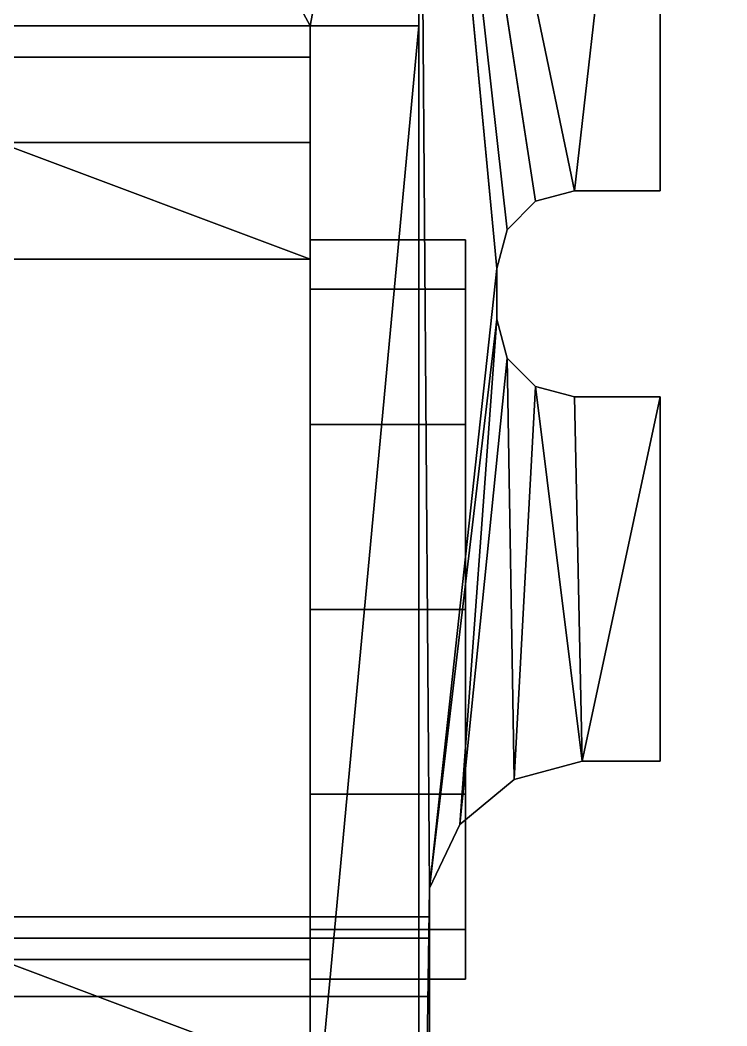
# Model space of a CAD drawing. Extents: x -1998 to 40, y -600 to 0.
# Drawn here: x -1958.23 to -1949.14, y -397.1 to -384.18 of the extents above; entities that cross this region are included whole.
import ezdxf

# ---------------------------------------------------------------- set-up
doc = ezdxf.new("R2010")
doc.units = 0

# ---------------------------------------------------------------- blocks, each defined once
blk = doc.blocks.new('rack tv terrero.bajo.Suelo1', base_point=(20, 20))
at = {"layer": 'e-cerezo locarno H1632', "color": 0}
for points in [[(20, 20), (20, 432), (1500, 432), (1500, 20)], [(20, 20, 18), (20, 432, 18), (1500, 432, 18), (1500, 20, 18)]]:
    blk.add_3dface(points, dxfattribs=at)
blk = doc.blocks.new('rack tv terrero.bajo.Suelo')
at = {"layer": 'e-cerezo locarno H1632'}
blk.add_blockref('rack tv terrero.bajo.Suelo1', (20, 20), dxfattribs=at)
blk = doc.blocks.new('rack tv terrero.bajo.Techo1', base_point=(1500, 0, 600))
at = {"layer": 'e-cerezo locarno H1632', "color": 0}
for points in [[(1500, 0, 600), (1500, 432, 600), (0, 432, 600), (0, 0, 600)], [(1500, 0, 582), (1500, 432, 582), (0, 432, 582), (0, 0, 582)]]:
    blk.add_3dface(points, dxfattribs=at)
blk = doc.blocks.new('rack tv terrero.bajo.Techo')
at = {"layer": 'e-cerezo locarno H1632'}
blk.add_blockref('rack tv terrero.bajo.Techo1', (1500, 0, 600), dxfattribs=at)
blk = doc.blocks.new('rack tv terrero.bajo.Latl Izq4', base_point=(39.5, 62.75, 327.5))
at = {"layer": 'ACCESSORY', "color": 0, "invisible_edges": 8}
for points in [[(39.5, 73.25, 310.5), (39.5, 65.75, 310.5), (43.5, 65.75, 310.5), (39.5, 73.25, 310.5)], [(44.9, 73.25, 310.5), (39.5, 73.25, 310.5), (43.5, 65.75, 310.5), (44.9, 73.25, 310.5)], [(44.9, 65.75, 310.5), (44.9, 73.25, 310.5), (43.5, 65.75, 310.5), (44.9, 65.75, 310.5)], [(44.9, 65.75, 293.5), (43.5, 65.75, 293.5), (44.9, 73.25, 293.5), (44.9, 65.75, 293.5)], [(44.9, 73.25, 310.5), (44.9, 65.75, 310.5), (44.9, 73.25, 307.5), (44.9, 73.25, 310.5)], [(44.9, 73.25, 307.5), (44.9, 65.75, 310.5), (44.9, 45.25, 307.5), (44.9, 73.25, 307.5)], [(45.034, 54.667, 307.5), (44.9, 73.25, 307.5), (44.9, 45.25, 307.5), (45.034, 54.667, 307.5)], [(45.034, 54.667, 307.5), (45.9, 62.63, 307.5), (44.9, 73.25, 307.5), (45.034, 54.667, 307.5)], [(45.9, 62.63, 307.5), (46.034, 63.13, 307.5), (44.9, 73.25, 307.5), (45.9, 62.63, 307.5)], [(46.034, 63.13, 307.5), (46.4, 63.496, 307.5), (44.9, 73.25, 307.5), (46.034, 63.13, 307.5)], [(46.9, 63.63, 307.5), (44.9, 73.25, 307.5), (46.4, 63.496, 307.5), (46.9, 63.63, 307.5)], [(48, 73.25, 307.5), (44.9, 73.25, 307.5), (46.9, 63.63, 307.5), (48, 73.25, 307.5)], [(44.9, 73.25, 296.5), (45.034, 54.667, 296.5), (44.9, 45.25, 296.5), (44.9, 73.25, 296.5)], [(44.9, 73.25, 296.5), (44.9, 45.25, 296.5), (44.9, 65.75, 293.5), (44.9, 73.25, 296.5)], [(44.9, 73.25, 296.5), (45.9, 62.63, 296.5), (45.034, 54.667, 296.5), (44.9, 73.25, 296.5)], [(46.034, 63.13, 296.5), (45.9, 62.63, 296.5), (44.9, 73.25, 296.5), (46.034, 63.13, 296.5)], [(46.4, 63.496, 296.5), (46.034, 63.13, 296.5), (44.9, 73.25, 296.5), (46.4, 63.496, 296.5)], [(46.9, 63.63, 296.5), (46.4, 63.496, 296.5), (44.9, 73.25, 296.5), (46.9, 63.63, 296.5)], [(48, 73.25, 296.5), (46.9, 63.63, 296.5), (44.9, 73.25, 296.5), (48, 73.25, 296.5)], [(44.9, 73.25, 293.5), (44.9, 73.25, 296.5), (44.9, 65.75, 293.5), (44.9, 73.25, 293.5)], [(48, 63.63, 307.5), (48, 73.25, 307.5), (46.9, 63.63, 307.5), (48, 63.63, 307.5)], [(48, 73.25, 296.5), (48, 63.63, 296.5), (46.9, 63.63, 296.5), (48, 73.25, 296.5)], [(48, 73.25, 307.5), (48, 63.63, 307.5), (48, 73.25, 307.25), (48, 73.25, 307.5)], [(48, 73.25, 307.25), (48, 63.63, 307.5), (48, 73.25, 296.75), (48, 73.25, 307.25)], [(48, 63.63, 296.5), (48, 73.25, 296.75), (48, 63.63, 307.5), (48, 63.63, 296.5)], [(48, 73.25, 296.5), (48, 73.25, 296.75), (48, 63.63, 296.5), (48, 73.25, 296.5)], [(43.5, 65.75, 324.5), (43.5, 65.348, 326), (43.5, 58.25, 322.75), (43.5, 65.75, 324.5)], [(43.5, 65.75, 310.5), (43.5, 65.75, 324.5), (43.5, 58.25, 322.75), (43.5, 65.75, 310.5)], [(43.5, 65.75, 310.5), (43.5, 62.364, 320.375), (43.5, 63, 318), (43.5, 65.75, 310.5)], [(43.5, 65.75, 310.5), (43.5, 63, 318), (43.5, 62.364, 315.625), (43.5, 65.75, 310.5)], [(43.5, 65.75, 310.5), (43.5, 62.364, 315.625), (43.5, 60.625, 313.886), (43.5, 65.75, 310.5)], [(43.5, 65.75, 310.5), (43.5, 60.625, 313.886), (43.5, 58.25, 313.25), (43.5, 65.75, 310.5)], [(43.5, 65.75, 310.5), (43.5, 58.25, 313.25), (43.5, 50.75, 310.5), (43.5, 65.75, 310.5)], [(43.5, 50.75, 310.5), (44.9, 45.25, 310.5), (44.9, 65.75, 310.5), (43.5, 50.75, 310.5)], [(43.5, 65.75, 310.5), (43.5, 50.75, 310.5), (44.9, 65.75, 310.5), (43.5, 65.75, 310.5)], [(43.5, 65.75, 293.5), (44.9, 65.75, 293.5), (43.5, 50.75, 293.5), (43.5, 65.75, 293.5)], [(43.5, 50.75, 293.5), (43.5, 58.25, 290.75), (43.5, 65.75, 293.5), (43.5, 50.75, 293.5)], [(43.5, 58.25, 290.75), (43.5, 60.625, 290.114), (43.5, 65.75, 293.5), (43.5, 58.25, 290.75)], [(43.5, 60.625, 290.114), (43.5, 62.364, 288.375), (43.5, 65.75, 293.5), (43.5, 60.625, 290.114)], [(43.5, 62.364, 288.375), (43.5, 63, 286), (43.5, 65.75, 293.5), (43.5, 62.364, 288.375)], [(43.5, 65.75, 293.5), (43.5, 63, 286), (43.5, 65.75, 279.5), (43.5, 65.75, 293.5)], [(44.9, 65.75, 293.5), (44.9, 45.25, 293.5), (43.5, 50.75, 293.5), (44.9, 65.75, 293.5)], [(43.5, 63, 286), (43.5, 62.364, 283.625), (43.5, 65.75, 279.5), (43.5, 63, 286)], [(43.5, 62.364, 283.625), (43.5, 60.625, 281.886), (43.5, 65.75, 279.5), (43.5, 62.364, 283.625)], [(43.5, 60.625, 281.886), (43.5, 65.348, 278), (43.5, 65.75, 279.5), (43.5, 60.625, 281.886)], [(44.9, 45.25, 310.5), (44.9, 45.25, 307.5), (44.9, 65.75, 310.5), (44.9, 45.25, 310.5)], [(44.9, 45.25, 296.5), (44.9, 45.25, 293.5), (44.9, 65.75, 293.5), (44.9, 45.25, 296.5)], [(43.5, 65.348, 326), (43.5, 64.25, 327.098), (43.5, 58.25, 322.75), (43.5, 65.348, 326)], [(43.5, 64.25, 276.902), (43.5, 65.348, 278), (43.5, 60.625, 281.886), (43.5, 64.25, 276.902)], [(39.5, 62.75, 327.5), (43.5, 62.75, 327.5), (39.5, 64.25, 327.098), (39.5, 62.75, 327.5)], [(43.5, 64.25, 327.098), (39.5, 64.25, 327.098), (43.5, 62.75, 327.5), (43.5, 64.25, 327.098)], [(43.5, 64.25, 327.098), (43.5, 62.75, 327.5), (43.5, 58.25, 322.75), (43.5, 64.25, 327.098)], [(43.5, 64.25, 276.902), (43.5, 60.625, 281.886), (43.5, 62.75, 276.5), (43.5, 64.25, 276.902)], [(45.5, 62.364, 320.375), (45.5, 54.136, 320.375), (45.5, 63, 318), (45.5, 62.364, 320.375)], [(45.5, 54.136, 320.375), (45.5, 53.5, 318), (45.5, 63, 318), (45.5, 54.136, 320.375)], [(45.5, 63, 318), (45.5, 53.5, 318), (45.5, 62.364, 315.625), (45.5, 63, 318)], [(45.5, 62.364, 288.375), (45.5, 54.136, 288.375), (45.5, 63, 286), (45.5, 62.364, 288.375)], [(45.5, 54.136, 288.375), (45.5, 53.5, 286), (45.5, 63, 286), (45.5, 54.136, 288.375)], [(45.5, 63, 286), (45.5, 53.5, 286), (45.5, 62.364, 283.625), (45.5, 63, 286)], [(43.5, 62.75, 327.5), (43.5, 53.75, 327.5), (43.5, 58.25, 322.75), (43.5, 62.75, 327.5)], [(43.5, 60.625, 281.886), (43.5, 58.25, 281.25), (43.5, 62.75, 276.5), (43.5, 60.625, 281.886)], [(43.5, 62.75, 276.5), (43.5, 58.25, 281.25), (43.5, 53.75, 276.5), (43.5, 62.75, 276.5)], [(45.9, 61.98, 307.5), (45.9, 62.63, 307.5), (45.034, 54.667, 307.5), (45.9, 61.98, 307.5)], [(45.9, 61.98, 296.5), (45.034, 54.667, 296.5), (45.9, 62.63, 296.5), (45.9, 61.98, 296.5)], [(45.5, 60.625, 322.114), (45.5, 55.875, 322.114), (45.5, 62.364, 320.375), (45.5, 60.625, 322.114)], [(45.5, 54.136, 320.375), (45.5, 62.364, 320.375), (45.5, 55.875, 322.114), (45.5, 54.136, 320.375)], [(45.5, 54.136, 315.625), (45.5, 62.364, 315.625), (45.5, 53.5, 318), (45.5, 54.136, 315.625)], [(45.5, 60.625, 313.886), (45.5, 62.364, 315.625), (45.5, 54.136, 315.625), (45.5, 60.625, 313.886)], [(45.5, 60.625, 290.114), (45.5, 55.875, 290.114), (45.5, 62.364, 288.375), (45.5, 60.625, 290.114)], [(45.5, 54.136, 288.375), (45.5, 62.364, 288.375), (45.5, 55.875, 290.114), (45.5, 54.136, 288.375)], [(45.5, 54.136, 283.625), (45.5, 62.364, 283.625), (45.5, 53.5, 286), (45.5, 54.136, 283.625)], [(45.5, 60.625, 281.886), (45.5, 62.364, 283.625), (45.5, 54.136, 283.625), (45.5, 60.625, 281.886)], [(45.427, 55.484, 307.5), (45.9, 61.98, 307.5), (45.034, 54.667, 307.5), (45.427, 55.484, 307.5)], [(45.427, 55.484, 296.5), (45.034, 54.667, 296.5), (45.9, 61.98, 296.5), (45.427, 55.484, 296.5)], [(45.9, 61.98, 307.5), (45.427, 55.484, 307.5), (46.034, 61.48, 307.5), (45.9, 61.98, 307.5)], [(46.034, 61.48, 296.5), (45.427, 55.484, 296.5), (45.9, 61.98, 296.5), (46.034, 61.48, 296.5)], [(46.125, 56.063, 307.5), (46.034, 61.48, 307.5), (45.427, 55.484, 307.5), (46.125, 56.063, 307.5)], [(45.427, 55.484, 296.5), (46.034, 61.48, 296.5), (46.125, 56.063, 296.5), (45.427, 55.484, 296.5)], [(46.4, 61.114, 307.5), (46.034, 61.48, 307.5), (46.125, 56.063, 307.5), (46.4, 61.114, 307.5)], [(46.4, 61.114, 296.5), (46.125, 56.063, 296.5), (46.034, 61.48, 296.5), (46.4, 61.114, 296.5)], [(47, 56.3, 307.5), (46.4, 61.114, 307.5), (46.125, 56.063, 307.5), (47, 56.3, 307.5)], [(47, 56.3, 296.5), (46.125, 56.063, 296.5), (46.4, 61.114, 296.5), (47, 56.3, 296.5)], [(46.9, 60.98, 307.5), (46.4, 61.114, 307.5), (47, 56.3, 307.5), (46.9, 60.98, 307.5)], [(46.9, 60.98, 296.5), (47, 56.3, 296.5), (46.4, 61.114, 296.5), (46.9, 60.98, 296.5)], [(48, 60.98, 307.5), (46.9, 60.98, 307.5), (47, 56.3, 307.5), (48, 60.98, 307.5)], [(46.9, 60.98, 296.5), (48, 60.98, 296.5), (47, 56.3, 296.5), (46.9, 60.98, 296.5)], [(48, 56.3, 307.5), (48, 60.98, 307.5), (47, 56.3, 307.5), (48, 56.3, 307.5)], [(48, 60.98, 296.5), (48, 56.3, 296.5), (47, 56.3, 296.5), (48, 60.98, 296.5)], [(48, 60.98, 307.5), (48, 56.3, 307.5), (48, 60.98, 296.5), (48, 60.98, 307.5)], [(48, 56.3, 307.5), (48, 56.3, 296.5), (48, 60.98, 296.5), (48, 56.3, 307.5)], [(45.5, 58.25, 322.75), (45.5, 55.875, 322.114), (45.5, 60.625, 322.114), (45.5, 58.25, 322.75)], [(45.5, 55.875, 313.886), (45.5, 60.625, 313.886), (45.5, 54.136, 315.625), (45.5, 55.875, 313.886)], [(45.5, 55.875, 313.886), (45.5, 58.25, 313.25), (45.5, 60.625, 313.886), (45.5, 55.875, 313.886)], [(45.5, 58.25, 290.75), (45.5, 55.875, 290.114), (45.5, 60.625, 290.114), (45.5, 58.25, 290.75)], [(45.5, 55.875, 281.886), (45.5, 60.625, 281.886), (45.5, 54.136, 283.625), (45.5, 55.875, 281.886)], [(45.5, 55.875, 281.886), (45.5, 58.25, 281.25), (45.5, 60.625, 281.886), (45.5, 55.875, 281.886)], [(43.5, 55.875, 322.114), (43.5, 58.25, 322.75), (43.5, 53.75, 327.5), (43.5, 55.875, 322.114)], [(43.5, 58.25, 313.25), (43.5, 55.875, 313.886), (43.5, 50.75, 310.5), (43.5, 58.25, 313.25)], [(43.5, 55.875, 290.114), (43.5, 58.25, 290.75), (43.5, 50.75, 293.5), (43.5, 55.875, 290.114)], [(43.5, 55.875, 281.886), (43.5, 53.75, 276.5), (43.5, 58.25, 281.25), (43.5, 55.875, 281.886)], [(43.5, 52.25, 327.098), (43.5, 55.875, 322.114), (43.5, 53.75, 327.5), (43.5, 52.25, 327.098)], [(43.5, 52.25, 327.098), (43.5, 51.152, 326), (43.5, 55.875, 322.114), (43.5, 52.25, 327.098)], [(43.5, 51.152, 326), (43.5, 50.75, 324.5), (43.5, 55.875, 322.114), (43.5, 51.152, 326)], [(43.5, 54.136, 320.375), (43.5, 55.875, 322.114), (43.5, 50.75, 324.5), (43.5, 54.136, 320.375)], [(43.5, 55.875, 313.886), (43.5, 54.136, 315.625), (43.5, 50.75, 310.5), (43.5, 55.875, 313.886)], [(43.5, 54.136, 288.375), (43.5, 55.875, 290.114), (43.5, 50.75, 293.5), (43.5, 54.136, 288.375)], [(43.5, 55.875, 281.886), (43.5, 54.136, 283.625), (43.5, 50.75, 279.5), (43.5, 55.875, 281.886)], [(43.5, 51.152, 278), (43.5, 55.875, 281.886), (43.5, 50.75, 279.5), (43.5, 51.152, 278)], [(43.5, 51.152, 278), (43.5, 52.25, 276.902), (43.5, 55.875, 281.886), (43.5, 51.152, 278)], [(43.5, 52.25, 276.902), (43.5, 53.75, 276.5), (43.5, 55.875, 281.886), (43.5, 52.25, 276.902)], [(45.034, 49.833, 307.5), (45.034, 54.667, 307.5), (44.9, 45.25, 307.5), (45.034, 49.833, 307.5)], [(45.034, 54.667, 296.5), (45.034, 49.833, 296.5), (44.9, 45.25, 296.5), (45.034, 54.667, 296.5)], [(45.034, 49.833, 307.5), (45.034, 52.25, 306.05), (45.034, 54.667, 307.5), (45.034, 49.833, 307.5)], [(45.034, 52.25, 306.05), (45.034, 53.275, 305.775), (45.034, 54.667, 307.5), (45.034, 52.25, 306.05)], [(45.034, 53.275, 305.775), (45.034, 54.025, 305.025), (45.034, 54.667, 307.5), (45.034, 53.275, 305.775)], [(45.034, 54.025, 305.025), (45.034, 54.3, 304), (45.034, 54.667, 307.5), (45.034, 54.025, 305.025)], [(45.034, 54.3, 300), (45.034, 54.025, 298.975), (45.034, 54.667, 296.5), (45.034, 54.3, 300)], [(45.034, 54.025, 298.975), (45.034, 53.275, 298.225), (45.034, 54.667, 296.5), (45.034, 54.025, 298.975)], [(45.034, 53.275, 298.225), (45.034, 52.25, 297.95), (45.034, 54.667, 296.5), (45.034, 53.275, 298.225)], [(45.034, 54.667, 296.5), (45.034, 52.25, 297.95), (45.034, 49.833, 296.5), (45.034, 54.667, 296.5)], [(43.5, 53.5, 318), (43.5, 54.136, 320.375), (43.5, 50.75, 324.5), (43.5, 53.5, 318)], [(43.5, 54.136, 315.625), (43.5, 53.5, 318), (43.5, 50.75, 310.5), (43.5, 54.136, 315.625)], [(43.5, 53.5, 286), (43.5, 54.136, 288.375), (43.5, 50.75, 293.5), (43.5, 53.5, 286)], [(43.5, 54.136, 283.625), (43.5, 53.5, 286), (43.5, 50.75, 279.5), (43.5, 54.136, 283.625)], [(43.5, 53.75, 327.5), (39.5, 53.75, 327.5), (43.5, 52.25, 327.098), (43.5, 53.75, 327.5)], [(39.5, 53.75, 327.5), (39.5, 52.25, 327.098), (43.5, 52.25, 327.098), (39.5, 53.75, 327.5)], [(43.5, 50.75, 310.5), (43.5, 53.5, 318), (43.5, 50.75, 324.5), (43.5, 50.75, 310.5)], [(43.5, 50.75, 279.5), (43.5, 53.5, 286), (43.5, 50.75, 293.5), (43.5, 50.75, 279.5)]]:
    blk.add_3dface(points, dxfattribs=at)
at = {"layer": 'ACCESSORY', "color": 0}
for points in [[(43.5, 65.75, 293.5), (39.5, 65.75, 293.5), (39.5, 73.25, 293.5), (44.9, 73.25, 293.5)], [(39.5, 65.75, 324.5), (39.5, 65.348, 326), (43.5, 65.348, 326), (43.5, 65.75, 324.5)], [(43.5, 65.75, 324.5), (43.5, 65.75, 310.5), (39.5, 65.75, 310.5), (39.5, 65.75, 324.5)], [(43.5, 65.75, 279.5), (39.5, 65.75, 279.5), (39.5, 65.75, 293.5), (43.5, 65.75, 293.5)], [(39.5, 65.348, 278), (39.5, 65.75, 279.5), (43.5, 65.75, 279.5), (43.5, 65.348, 278)], [(43.5, 60.625, 322.114), (43.5, 62.364, 320.375), (43.5, 65.75, 310.5), (43.5, 58.25, 322.75)], [(39.5, 65.348, 326), (39.5, 64.25, 327.098), (43.5, 64.25, 327.098), (43.5, 65.348, 326)], [(39.5, 64.25, 276.902), (39.5, 65.348, 278), (43.5, 65.348, 278), (43.5, 64.25, 276.902)], [(39.5, 62.75, 276.5), (39.5, 64.25, 276.902), (43.5, 64.25, 276.902), (43.5, 62.75, 276.5)], [(46.4, 63.496, 296.5), (46.9, 63.63, 296.5), (46.9, 63.63, 307.5), (46.4, 63.496, 307.5)], [(46.9, 63.63, 307.5), (46.9, 63.63, 296.5), (48, 63.63, 296.5), (48, 63.63, 307.5)], [(46.034, 63.13, 296.5), (46.4, 63.496, 296.5), (46.4, 63.496, 307.5), (46.034, 63.13, 307.5)], [(45.9, 62.63, 296.5), (46.034, 63.13, 296.5), (46.034, 63.13, 307.5), (45.9, 62.63, 307.5)], [(43.5, 63, 318), (43.5, 62.364, 320.375), (45.5, 62.364, 320.375), (45.5, 63, 318)], [(43.5, 62.364, 315.625), (43.5, 63, 318), (45.5, 63, 318), (45.5, 62.364, 315.625)], [(43.5, 63, 286), (43.5, 62.364, 288.375), (45.5, 62.364, 288.375), (45.5, 63, 286)], [(43.5, 62.364, 283.625), (43.5, 63, 286), (45.5, 63, 286), (45.5, 62.364, 283.625)], [(39.5, 53.75, 327.5), (43.5, 53.75, 327.5), (43.5, 62.75, 327.5), (39.5, 62.75, 327.5)], [(43.5, 53.75, 276.5), (39.5, 53.75, 276.5), (39.5, 62.75, 276.5), (43.5, 62.75, 276.5)], [(45.9, 62.63, 296.5), (45.9, 62.63, 307.5), (45.9, 61.98, 307.5), (45.9, 61.98, 296.5)], [(43.5, 62.364, 320.375), (43.5, 60.625, 322.114), (45.5, 60.625, 322.114), (45.5, 62.364, 320.375)], [(43.5, 60.625, 313.886), (43.5, 62.364, 315.625), (45.5, 62.364, 315.625), (45.5, 60.625, 313.886)], [(43.5, 62.364, 288.375), (43.5, 60.625, 290.114), (45.5, 60.625, 290.114), (45.5, 62.364, 288.375)], [(43.5, 60.625, 281.886), (43.5, 62.364, 283.625), (45.5, 62.364, 283.625), (45.5, 60.625, 281.886)], [(46.034, 61.48, 296.5), (45.9, 61.98, 296.5), (45.9, 61.98, 307.5), (46.034, 61.48, 307.5)], [(46.4, 61.114, 296.5), (46.034, 61.48, 296.5), (46.034, 61.48, 307.5), (46.4, 61.114, 307.5)], [(46.9, 60.98, 296.5), (46.4, 61.114, 296.5), (46.4, 61.114, 307.5), (46.9, 60.98, 307.5)], [(46.9, 60.98, 296.5), (46.9, 60.98, 307.5), (48, 60.98, 307.5), (48, 60.98, 296.5)], [(43.5, 60.625, 322.114), (43.5, 58.25, 322.75), (45.5, 58.25, 322.75), (45.5, 60.625, 322.114)], [(43.5, 58.25, 313.25), (43.5, 60.625, 313.886), (45.5, 60.625, 313.886), (45.5, 58.25, 313.25)], [(43.5, 60.625, 290.114), (43.5, 58.25, 290.75), (45.5, 58.25, 290.75), (45.5, 60.625, 290.114)], [(43.5, 58.25, 281.25), (43.5, 60.625, 281.886), (45.5, 60.625, 281.886), (45.5, 58.25, 281.25)], [(43.5, 58.25, 322.75), (43.5, 55.875, 322.114), (45.5, 55.875, 322.114), (45.5, 58.25, 322.75)], [(43.5, 55.875, 313.886), (43.5, 58.25, 313.25), (45.5, 58.25, 313.25), (45.5, 55.875, 313.886)], [(43.5, 58.25, 290.75), (43.5, 55.875, 290.114), (45.5, 55.875, 290.114), (45.5, 58.25, 290.75)], [(43.5, 55.875, 281.886), (43.5, 58.25, 281.25), (45.5, 58.25, 281.25), (45.5, 55.875, 281.886)], [(46.125, 56.063, 296.5), (47, 56.3, 296.5), (47, 56.3, 307.5), (46.125, 56.063, 307.5)], [(47, 56.3, 307.5), (47, 56.3, 296.5), (48, 56.3, 296.5), (48, 56.3, 307.5)], [(45.427, 55.484, 307.5), (45.427, 55.484, 296.5), (46.125, 56.063, 296.5), (46.125, 56.063, 307.5)], [(43.5, 55.875, 322.114), (43.5, 54.136, 320.375), (45.5, 54.136, 320.375), (45.5, 55.875, 322.114)], [(43.5, 54.136, 315.625), (43.5, 55.875, 313.886), (45.5, 55.875, 313.886), (45.5, 54.136, 315.625)], [(43.5, 55.875, 290.114), (43.5, 54.136, 288.375), (45.5, 54.136, 288.375), (45.5, 55.875, 290.114)], [(43.5, 54.136, 283.625), (43.5, 55.875, 281.886), (45.5, 55.875, 281.886), (45.5, 54.136, 283.625)], [(45.034, 54.667, 307.5), (45.034, 54.667, 296.5), (45.427, 55.484, 296.5), (45.427, 55.484, 307.5)], [(45.034, 54.3, 304), (45.034, 54.3, 300), (45.034, 54.667, 296.5), (45.034, 54.667, 307.5)], [(39.5, 54.025, 305.025), (39.5, 54.3, 304), (45.034, 54.3, 304), (45.034, 54.025, 305.025)], [(39.5, 54.3, 304), (39.5, 54.3, 300), (45.034, 54.3, 300), (45.034, 54.3, 304)], [(45.034, 54.3, 300), (39.5, 54.3, 300), (39.5, 54.025, 298.975), (45.034, 54.025, 298.975)], [(43.5, 54.136, 320.375), (43.5, 53.5, 318), (45.5, 53.5, 318), (45.5, 54.136, 320.375)], [(43.5, 53.5, 318), (43.5, 54.136, 315.625), (45.5, 54.136, 315.625), (45.5, 53.5, 318)], [(43.5, 54.136, 288.375), (43.5, 53.5, 286), (45.5, 53.5, 286), (45.5, 54.136, 288.375)], [(43.5, 53.5, 286), (43.5, 54.136, 283.625), (45.5, 54.136, 283.625), (45.5, 53.5, 286)], [(39.5, 53.275, 305.775), (39.5, 54.025, 305.025), (45.034, 54.025, 305.025), (45.034, 53.275, 305.775)], [(45.034, 54.025, 298.975), (39.5, 54.025, 298.975), (39.5, 53.275, 298.225), (45.034, 53.275, 298.225)], [(39.5, 52.25, 276.902), (39.5, 53.75, 276.5), (43.5, 53.75, 276.5), (43.5, 52.25, 276.902)], [(39.5, 52.25, 306.05), (39.5, 53.275, 305.775), (45.034, 53.275, 305.775), (45.034, 52.25, 306.05)], [(45.034, 53.275, 298.225), (39.5, 53.275, 298.225), (39.5, 52.25, 297.95), (45.034, 52.25, 297.95)]]:
    blk.add_3dface(points, dxfattribs=at)
blk = doc.blocks.new('rack tv terrero.bajo.Latl Izq5', base_point=(39.5, 62.75, 145.5))
at = {"layer": 'ACCESSORY', "color": 0, "invisible_edges": 8}
for points in [[(39.5, 73.25, 128.5), (39.5, 65.75, 128.5), (43.5, 65.75, 128.5), (39.5, 73.25, 128.5)], [(44.9, 73.25, 128.5), (39.5, 73.25, 128.5), (43.5, 65.75, 128.5), (44.9, 73.25, 128.5)], [(44.9, 65.75, 128.5), (44.9, 73.25, 128.5), (43.5, 65.75, 128.5), (44.9, 65.75, 128.5)], [(44.9, 65.75, 111.5), (43.5, 65.75, 111.5), (44.9, 73.25, 111.5), (44.9, 65.75, 111.5)], [(44.9, 73.25, 128.5), (44.9, 65.75, 128.5), (44.9, 73.25, 125.5), (44.9, 73.25, 128.5)], [(44.9, 73.25, 125.5), (44.9, 65.75, 128.5), (44.9, 45.25, 125.5), (44.9, 73.25, 125.5)], [(45.034, 54.667, 125.5), (44.9, 73.25, 125.5), (44.9, 45.25, 125.5), (45.034, 54.667, 125.5)], [(45.034, 54.667, 125.5), (45.9, 62.63, 125.5), (44.9, 73.25, 125.5), (45.034, 54.667, 125.5)], [(45.9, 62.63, 125.5), (46.034, 63.13, 125.5), (44.9, 73.25, 125.5), (45.9, 62.63, 125.5)], [(46.034, 63.13, 125.5), (46.4, 63.496, 125.5), (44.9, 73.25, 125.5), (46.034, 63.13, 125.5)], [(46.9, 63.63, 125.5), (44.9, 73.25, 125.5), (46.4, 63.496, 125.5), (46.9, 63.63, 125.5)], [(48, 73.25, 125.5), (44.9, 73.25, 125.5), (46.9, 63.63, 125.5), (48, 73.25, 125.5)], [(44.9, 73.25, 114.5), (45.034, 54.667, 114.5), (44.9, 45.25, 114.5), (44.9, 73.25, 114.5)], [(44.9, 73.25, 114.5), (44.9, 45.25, 114.5), (44.9, 65.75, 111.5), (44.9, 73.25, 114.5)], [(44.9, 73.25, 114.5), (45.9, 62.63, 114.5), (45.034, 54.667, 114.5), (44.9, 73.25, 114.5)], [(46.034, 63.13, 114.5), (45.9, 62.63, 114.5), (44.9, 73.25, 114.5), (46.034, 63.13, 114.5)], [(46.4, 63.496, 114.5), (46.034, 63.13, 114.5), (44.9, 73.25, 114.5), (46.4, 63.496, 114.5)], [(46.9, 63.63, 114.5), (46.4, 63.496, 114.5), (44.9, 73.25, 114.5), (46.9, 63.63, 114.5)], [(48, 73.25, 114.5), (46.9, 63.63, 114.5), (44.9, 73.25, 114.5), (48, 73.25, 114.5)], [(44.9, 73.25, 111.5), (44.9, 73.25, 114.5), (44.9, 65.75, 111.5), (44.9, 73.25, 111.5)], [(48, 63.63, 125.5), (48, 73.25, 125.5), (46.9, 63.63, 125.5), (48, 63.63, 125.5)], [(48, 73.25, 114.5), (48, 63.63, 114.5), (46.9, 63.63, 114.5), (48, 73.25, 114.5)], [(48, 73.25, 125.5), (48, 63.63, 125.5), (48, 73.25, 125.25), (48, 73.25, 125.5)], [(48, 73.25, 125.25), (48, 63.63, 125.5), (48, 73.25, 114.75), (48, 73.25, 125.25)], [(48, 63.63, 114.5), (48, 73.25, 114.75), (48, 63.63, 125.5), (48, 63.63, 114.5)], [(48, 73.25, 114.5), (48, 73.25, 114.75), (48, 63.63, 114.5), (48, 73.25, 114.5)], [(43.5, 65.75, 142.5), (43.5, 65.348, 144), (43.5, 58.25, 140.75), (43.5, 65.75, 142.5)], [(43.5, 65.75, 128.5), (43.5, 65.75, 142.5), (43.5, 58.25, 140.75), (43.5, 65.75, 128.5)], [(43.5, 65.75, 128.5), (43.5, 62.364, 138.375), (43.5, 63, 136), (43.5, 65.75, 128.5)], [(43.5, 65.75, 128.5), (43.5, 63, 136), (43.5, 62.364, 133.625), (43.5, 65.75, 128.5)], [(43.5, 65.75, 128.5), (43.5, 62.364, 133.625), (43.5, 60.625, 131.886), (43.5, 65.75, 128.5)], [(43.5, 65.75, 128.5), (43.5, 60.625, 131.886), (43.5, 58.25, 131.25), (43.5, 65.75, 128.5)], [(43.5, 65.75, 128.5), (43.5, 58.25, 131.25), (43.5, 50.75, 128.5), (43.5, 65.75, 128.5)], [(43.5, 50.75, 128.5), (44.9, 45.25, 128.5), (44.9, 65.75, 128.5), (43.5, 50.75, 128.5)], [(43.5, 65.75, 128.5), (43.5, 50.75, 128.5), (44.9, 65.75, 128.5), (43.5, 65.75, 128.5)], [(43.5, 65.75, 111.5), (44.9, 65.75, 111.5), (43.5, 50.75, 111.5), (43.5, 65.75, 111.5)], [(43.5, 50.75, 111.5), (43.5, 58.25, 108.75), (43.5, 65.75, 111.5), (43.5, 50.75, 111.5)], [(43.5, 58.25, 108.75), (43.5, 60.625, 108.114), (43.5, 65.75, 111.5), (43.5, 58.25, 108.75)], [(43.5, 60.625, 108.114), (43.5, 62.364, 106.375), (43.5, 65.75, 111.5), (43.5, 60.625, 108.114)], [(43.5, 62.364, 106.375), (43.5, 63, 104), (43.5, 65.75, 111.5), (43.5, 62.364, 106.375)], [(43.5, 65.75, 111.5), (43.5, 63, 104), (43.5, 65.75, 97.5), (43.5, 65.75, 111.5)], [(44.9, 65.75, 111.5), (44.9, 45.25, 111.5), (43.5, 50.75, 111.5), (44.9, 65.75, 111.5)], [(43.5, 63, 104), (43.5, 62.364, 101.625), (43.5, 65.75, 97.5), (43.5, 63, 104)], [(43.5, 62.364, 101.625), (43.5, 60.625, 99.886), (43.5, 65.75, 97.5), (43.5, 62.364, 101.625)], [(43.5, 60.625, 99.886), (43.5, 65.348, 96), (43.5, 65.75, 97.5), (43.5, 60.625, 99.886)], [(44.9, 45.25, 128.5), (44.9, 45.25, 125.5), (44.9, 65.75, 128.5), (44.9, 45.25, 128.5)], [(44.9, 45.25, 114.5), (44.9, 45.25, 111.5), (44.9, 65.75, 111.5), (44.9, 45.25, 114.5)], [(43.5, 65.348, 144), (43.5, 64.25, 145.098), (43.5, 58.25, 140.75), (43.5, 65.348, 144)], [(43.5, 64.25, 94.902), (43.5, 65.348, 96), (43.5, 60.625, 99.886), (43.5, 64.25, 94.902)], [(39.5, 62.75, 145.5), (43.5, 62.75, 145.5), (39.5, 64.25, 145.098), (39.5, 62.75, 145.5)], [(43.5, 64.25, 145.098), (39.5, 64.25, 145.098), (43.5, 62.75, 145.5), (43.5, 64.25, 145.098)], [(43.5, 64.25, 145.098), (43.5, 62.75, 145.5), (43.5, 58.25, 140.75), (43.5, 64.25, 145.098)], [(43.5, 64.25, 94.902), (43.5, 60.625, 99.886), (43.5, 62.75, 94.5), (43.5, 64.25, 94.902)], [(45.5, 62.364, 138.375), (45.5, 54.136, 138.375), (45.5, 63, 136), (45.5, 62.364, 138.375)], [(45.5, 54.136, 138.375), (45.5, 53.5, 136), (45.5, 63, 136), (45.5, 54.136, 138.375)], [(45.5, 63, 136), (45.5, 53.5, 136), (45.5, 62.364, 133.625), (45.5, 63, 136)], [(45.5, 62.364, 106.375), (45.5, 54.136, 106.375), (45.5, 63, 104), (45.5, 62.364, 106.375)], [(45.5, 54.136, 106.375), (45.5, 53.5, 104), (45.5, 63, 104), (45.5, 54.136, 106.375)], [(45.5, 63, 104), (45.5, 53.5, 104), (45.5, 62.364, 101.625), (45.5, 63, 104)], [(43.5, 62.75, 145.5), (43.5, 53.75, 145.5), (43.5, 58.25, 140.75), (43.5, 62.75, 145.5)], [(43.5, 60.625, 99.886), (43.5, 58.25, 99.25), (43.5, 62.75, 94.5), (43.5, 60.625, 99.886)], [(43.5, 62.75, 94.5), (43.5, 58.25, 99.25), (43.5, 53.75, 94.5), (43.5, 62.75, 94.5)], [(45.9, 61.98, 125.5), (45.9, 62.63, 125.5), (45.034, 54.667, 125.5), (45.9, 61.98, 125.5)], [(45.9, 61.98, 114.5), (45.034, 54.667, 114.5), (45.9, 62.63, 114.5), (45.9, 61.98, 114.5)], [(45.5, 60.625, 140.114), (45.5, 55.875, 140.114), (45.5, 62.364, 138.375), (45.5, 60.625, 140.114)], [(45.5, 54.136, 138.375), (45.5, 62.364, 138.375), (45.5, 55.875, 140.114), (45.5, 54.136, 138.375)], [(45.5, 54.136, 133.625), (45.5, 62.364, 133.625), (45.5, 53.5, 136), (45.5, 54.136, 133.625)], [(45.5, 60.625, 131.886), (45.5, 62.364, 133.625), (45.5, 54.136, 133.625), (45.5, 60.625, 131.886)], [(45.5, 60.625, 108.114), (45.5, 55.875, 108.114), (45.5, 62.364, 106.375), (45.5, 60.625, 108.114)], [(45.5, 54.136, 106.375), (45.5, 62.364, 106.375), (45.5, 55.875, 108.114), (45.5, 54.136, 106.375)], [(45.5, 54.136, 101.625), (45.5, 62.364, 101.625), (45.5, 53.5, 104), (45.5, 54.136, 101.625)], [(45.5, 60.625, 99.886), (45.5, 62.364, 101.625), (45.5, 54.136, 101.625), (45.5, 60.625, 99.886)], [(45.427, 55.484, 125.5), (45.9, 61.98, 125.5), (45.034, 54.667, 125.5), (45.427, 55.484, 125.5)], [(45.427, 55.484, 114.5), (45.034, 54.667, 114.5), (45.9, 61.98, 114.5), (45.427, 55.484, 114.5)], [(45.9, 61.98, 125.5), (45.427, 55.484, 125.5), (46.034, 61.48, 125.5), (45.9, 61.98, 125.5)], [(46.034, 61.48, 114.5), (45.427, 55.484, 114.5), (45.9, 61.98, 114.5), (46.034, 61.48, 114.5)], [(46.125, 56.063, 125.5), (46.034, 61.48, 125.5), (45.427, 55.484, 125.5), (46.125, 56.063, 125.5)], [(45.427, 55.484, 114.5), (46.034, 61.48, 114.5), (46.125, 56.063, 114.5), (45.427, 55.484, 114.5)], [(46.4, 61.114, 125.5), (46.034, 61.48, 125.5), (46.125, 56.063, 125.5), (46.4, 61.114, 125.5)], [(46.4, 61.114, 114.5), (46.125, 56.063, 114.5), (46.034, 61.48, 114.5), (46.4, 61.114, 114.5)], [(47, 56.3, 125.5), (46.4, 61.114, 125.5), (46.125, 56.063, 125.5), (47, 56.3, 125.5)], [(47, 56.3, 114.5), (46.125, 56.063, 114.5), (46.4, 61.114, 114.5), (47, 56.3, 114.5)], [(46.9, 60.98, 125.5), (46.4, 61.114, 125.5), (47, 56.3, 125.5), (46.9, 60.98, 125.5)], [(46.9, 60.98, 114.5), (47, 56.3, 114.5), (46.4, 61.114, 114.5), (46.9, 60.98, 114.5)], [(48, 60.98, 125.5), (46.9, 60.98, 125.5), (47, 56.3, 125.5), (48, 60.98, 125.5)], [(46.9, 60.98, 114.5), (48, 60.98, 114.5), (47, 56.3, 114.5), (46.9, 60.98, 114.5)], [(48, 56.3, 125.5), (48, 60.98, 125.5), (47, 56.3, 125.5), (48, 56.3, 125.5)], [(48, 60.98, 114.5), (48, 56.3, 114.5), (47, 56.3, 114.5), (48, 60.98, 114.5)], [(48, 60.98, 125.5), (48, 56.3, 125.5), (48, 60.98, 114.5), (48, 60.98, 125.5)], [(48, 56.3, 125.5), (48, 56.3, 114.5), (48, 60.98, 114.5), (48, 56.3, 125.5)], [(45.5, 58.25, 140.75), (45.5, 55.875, 140.114), (45.5, 60.625, 140.114), (45.5, 58.25, 140.75)], [(45.5, 55.875, 131.886), (45.5, 60.625, 131.886), (45.5, 54.136, 133.625), (45.5, 55.875, 131.886)], [(45.5, 55.875, 131.886), (45.5, 58.25, 131.25), (45.5, 60.625, 131.886), (45.5, 55.875, 131.886)], [(45.5, 58.25, 108.75), (45.5, 55.875, 108.114), (45.5, 60.625, 108.114), (45.5, 58.25, 108.75)], [(45.5, 55.875, 99.886), (45.5, 60.625, 99.886), (45.5, 54.136, 101.625), (45.5, 55.875, 99.886)], [(45.5, 55.875, 99.886), (45.5, 58.25, 99.25), (45.5, 60.625, 99.886), (45.5, 55.875, 99.886)], [(43.5, 55.875, 140.114), (43.5, 58.25, 140.75), (43.5, 53.75, 145.5), (43.5, 55.875, 140.114)], [(43.5, 58.25, 131.25), (43.5, 55.875, 131.886), (43.5, 50.75, 128.5), (43.5, 58.25, 131.25)], [(43.5, 55.875, 108.114), (43.5, 58.25, 108.75), (43.5, 50.75, 111.5), (43.5, 55.875, 108.114)], [(43.5, 55.875, 99.886), (43.5, 53.75, 94.5), (43.5, 58.25, 99.25), (43.5, 55.875, 99.886)], [(43.5, 52.25, 145.098), (43.5, 55.875, 140.114), (43.5, 53.75, 145.5), (43.5, 52.25, 145.098)], [(43.5, 52.25, 145.098), (43.5, 51.152, 144), (43.5, 55.875, 140.114), (43.5, 52.25, 145.098)], [(43.5, 51.152, 144), (43.5, 50.75, 142.5), (43.5, 55.875, 140.114), (43.5, 51.152, 144)], [(43.5, 54.136, 138.375), (43.5, 55.875, 140.114), (43.5, 50.75, 142.5), (43.5, 54.136, 138.375)], [(43.5, 55.875, 131.886), (43.5, 54.136, 133.625), (43.5, 50.75, 128.5), (43.5, 55.875, 131.886)], [(43.5, 54.136, 106.375), (43.5, 55.875, 108.114), (43.5, 50.75, 111.5), (43.5, 54.136, 106.375)], [(43.5, 55.875, 99.886), (43.5, 54.136, 101.625), (43.5, 50.75, 97.5), (43.5, 55.875, 99.886)], [(43.5, 51.152, 96), (43.5, 55.875, 99.886), (43.5, 50.75, 97.5), (43.5, 51.152, 96)], [(43.5, 51.152, 96), (43.5, 52.25, 94.902), (43.5, 55.875, 99.886), (43.5, 51.152, 96)], [(43.5, 52.25, 94.902), (43.5, 53.75, 94.5), (43.5, 55.875, 99.886), (43.5, 52.25, 94.902)], [(45.034, 49.833, 125.5), (45.034, 54.667, 125.5), (44.9, 45.25, 125.5), (45.034, 49.833, 125.5)], [(45.034, 54.667, 114.5), (45.034, 49.833, 114.5), (44.9, 45.25, 114.5), (45.034, 54.667, 114.5)], [(45.034, 49.833, 125.5), (45.034, 52.25, 124.05), (45.034, 54.667, 125.5), (45.034, 49.833, 125.5)], [(45.034, 52.25, 124.05), (45.034, 53.275, 123.775), (45.034, 54.667, 125.5), (45.034, 52.25, 124.05)], [(45.034, 53.275, 123.775), (45.034, 54.025, 123.025), (45.034, 54.667, 125.5), (45.034, 53.275, 123.775)], [(45.034, 54.025, 123.025), (45.034, 54.3, 122), (45.034, 54.667, 125.5), (45.034, 54.025, 123.025)], [(45.034, 54.3, 118), (45.034, 54.025, 116.975), (45.034, 54.667, 114.5), (45.034, 54.3, 118)], [(45.034, 54.025, 116.975), (45.034, 53.275, 116.225), (45.034, 54.667, 114.5), (45.034, 54.025, 116.975)], [(45.034, 53.275, 116.225), (45.034, 52.25, 115.95), (45.034, 54.667, 114.5), (45.034, 53.275, 116.225)], [(45.034, 54.667, 114.5), (45.034, 52.25, 115.95), (45.034, 49.833, 114.5), (45.034, 54.667, 114.5)], [(43.5, 53.5, 136), (43.5, 54.136, 138.375), (43.5, 50.75, 142.5), (43.5, 53.5, 136)], [(43.5, 54.136, 133.625), (43.5, 53.5, 136), (43.5, 50.75, 128.5), (43.5, 54.136, 133.625)], [(43.5, 53.5, 104), (43.5, 54.136, 106.375), (43.5, 50.75, 111.5), (43.5, 53.5, 104)], [(43.5, 54.136, 101.625), (43.5, 53.5, 104), (43.5, 50.75, 97.5), (43.5, 54.136, 101.625)], [(43.5, 53.75, 145.5), (39.5, 53.75, 145.5), (43.5, 52.25, 145.098), (43.5, 53.75, 145.5)], [(39.5, 53.75, 145.5), (39.5, 52.25, 145.098), (43.5, 52.25, 145.098), (39.5, 53.75, 145.5)], [(43.5, 50.75, 128.5), (43.5, 53.5, 136), (43.5, 50.75, 142.5), (43.5, 50.75, 128.5)], [(43.5, 50.75, 97.5), (43.5, 53.5, 104), (43.5, 50.75, 111.5), (43.5, 50.75, 97.5)]]:
    blk.add_3dface(points, dxfattribs=at)
at = {"layer": 'ACCESSORY', "color": 0}
for points in [[(43.5, 65.75, 111.5), (39.5, 65.75, 111.5), (39.5, 73.25, 111.5), (44.9, 73.25, 111.5)], [(39.5, 65.75, 142.5), (39.5, 65.348, 144), (43.5, 65.348, 144), (43.5, 65.75, 142.5)], [(43.5, 65.75, 142.5), (43.5, 65.75, 128.5), (39.5, 65.75, 128.5), (39.5, 65.75, 142.5)], [(43.5, 65.75, 97.5), (39.5, 65.75, 97.5), (39.5, 65.75, 111.5), (43.5, 65.75, 111.5)], [(39.5, 65.348, 96), (39.5, 65.75, 97.5), (43.5, 65.75, 97.5), (43.5, 65.348, 96)], [(43.5, 60.625, 140.114), (43.5, 62.364, 138.375), (43.5, 65.75, 128.5), (43.5, 58.25, 140.75)], [(39.5, 65.348, 144), (39.5, 64.25, 145.098), (43.5, 64.25, 145.098), (43.5, 65.348, 144)], [(39.5, 64.25, 94.902), (39.5, 65.348, 96), (43.5, 65.348, 96), (43.5, 64.25, 94.902)], [(39.5, 62.75, 94.5), (39.5, 64.25, 94.902), (43.5, 64.25, 94.902), (43.5, 62.75, 94.5)], [(46.4, 63.496, 114.5), (46.9, 63.63, 114.5), (46.9, 63.63, 125.5), (46.4, 63.496, 125.5)], [(46.9, 63.63, 125.5), (46.9, 63.63, 114.5), (48, 63.63, 114.5), (48, 63.63, 125.5)], [(46.034, 63.13, 114.5), (46.4, 63.496, 114.5), (46.4, 63.496, 125.5), (46.034, 63.13, 125.5)], [(45.9, 62.63, 114.5), (46.034, 63.13, 114.5), (46.034, 63.13, 125.5), (45.9, 62.63, 125.5)], [(43.5, 63, 136), (43.5, 62.364, 138.375), (45.5, 62.364, 138.375), (45.5, 63, 136)], [(43.5, 62.364, 133.625), (43.5, 63, 136), (45.5, 63, 136), (45.5, 62.364, 133.625)], [(43.5, 63, 104), (43.5, 62.364, 106.375), (45.5, 62.364, 106.375), (45.5, 63, 104)], [(43.5, 62.364, 101.625), (43.5, 63, 104), (45.5, 63, 104), (45.5, 62.364, 101.625)], [(39.5, 53.75, 145.5), (43.5, 53.75, 145.5), (43.5, 62.75, 145.5), (39.5, 62.75, 145.5)], [(43.5, 53.75, 94.5), (39.5, 53.75, 94.5), (39.5, 62.75, 94.5), (43.5, 62.75, 94.5)], [(45.9, 62.63, 114.5), (45.9, 62.63, 125.5), (45.9, 61.98, 125.5), (45.9, 61.98, 114.5)], [(43.5, 62.364, 138.375), (43.5, 60.625, 140.114), (45.5, 60.625, 140.114), (45.5, 62.364, 138.375)], [(43.5, 60.625, 131.886), (43.5, 62.364, 133.625), (45.5, 62.364, 133.625), (45.5, 60.625, 131.886)], [(43.5, 62.364, 106.375), (43.5, 60.625, 108.114), (45.5, 60.625, 108.114), (45.5, 62.364, 106.375)], [(43.5, 60.625, 99.886), (43.5, 62.364, 101.625), (45.5, 62.364, 101.625), (45.5, 60.625, 99.886)], [(46.034, 61.48, 114.5), (45.9, 61.98, 114.5), (45.9, 61.98, 125.5), (46.034, 61.48, 125.5)], [(46.4, 61.114, 114.5), (46.034, 61.48, 114.5), (46.034, 61.48, 125.5), (46.4, 61.114, 125.5)], [(46.9, 60.98, 114.5), (46.4, 61.114, 114.5), (46.4, 61.114, 125.5), (46.9, 60.98, 125.5)], [(46.9, 60.98, 114.5), (46.9, 60.98, 125.5), (48, 60.98, 125.5), (48, 60.98, 114.5)], [(43.5, 60.625, 140.114), (43.5, 58.25, 140.75), (45.5, 58.25, 140.75), (45.5, 60.625, 140.114)], [(43.5, 58.25, 131.25), (43.5, 60.625, 131.886), (45.5, 60.625, 131.886), (45.5, 58.25, 131.25)], [(43.5, 60.625, 108.114), (43.5, 58.25, 108.75), (45.5, 58.25, 108.75), (45.5, 60.625, 108.114)], [(43.5, 58.25, 99.25), (43.5, 60.625, 99.886), (45.5, 60.625, 99.886), (45.5, 58.25, 99.25)], [(43.5, 58.25, 140.75), (43.5, 55.875, 140.114), (45.5, 55.875, 140.114), (45.5, 58.25, 140.75)], [(43.5, 55.875, 131.886), (43.5, 58.25, 131.25), (45.5, 58.25, 131.25), (45.5, 55.875, 131.886)], [(43.5, 58.25, 108.75), (43.5, 55.875, 108.114), (45.5, 55.875, 108.114), (45.5, 58.25, 108.75)], [(43.5, 55.875, 99.886), (43.5, 58.25, 99.25), (45.5, 58.25, 99.25), (45.5, 55.875, 99.886)], [(46.125, 56.063, 114.5), (47, 56.3, 114.5), (47, 56.3, 125.5), (46.125, 56.063, 125.5)], [(47, 56.3, 125.5), (47, 56.3, 114.5), (48, 56.3, 114.5), (48, 56.3, 125.5)], [(45.427, 55.484, 125.5), (45.427, 55.484, 114.5), (46.125, 56.063, 114.5), (46.125, 56.063, 125.5)], [(43.5, 55.875, 140.114), (43.5, 54.136, 138.375), (45.5, 54.136, 138.375), (45.5, 55.875, 140.114)], [(43.5, 54.136, 133.625), (43.5, 55.875, 131.886), (45.5, 55.875, 131.886), (45.5, 54.136, 133.625)], [(43.5, 55.875, 108.114), (43.5, 54.136, 106.375), (45.5, 54.136, 106.375), (45.5, 55.875, 108.114)], [(43.5, 54.136, 101.625), (43.5, 55.875, 99.886), (45.5, 55.875, 99.886), (45.5, 54.136, 101.625)], [(45.034, 54.667, 125.5), (45.034, 54.667, 114.5), (45.427, 55.484, 114.5), (45.427, 55.484, 125.5)], [(45.034, 54.3, 122), (45.034, 54.3, 118), (45.034, 54.667, 114.5), (45.034, 54.667, 125.5)], [(39.5, 54.025, 123.025), (39.5, 54.3, 122), (45.034, 54.3, 122), (45.034, 54.025, 123.025)], [(39.5, 54.3, 122), (39.5, 54.3, 118), (45.034, 54.3, 118), (45.034, 54.3, 122)], [(45.034, 54.3, 118), (39.5, 54.3, 118), (39.5, 54.025, 116.975), (45.034, 54.025, 116.975)], [(43.5, 54.136, 138.375), (43.5, 53.5, 136), (45.5, 53.5, 136), (45.5, 54.136, 138.375)], [(43.5, 53.5, 136), (43.5, 54.136, 133.625), (45.5, 54.136, 133.625), (45.5, 53.5, 136)], [(43.5, 54.136, 106.375), (43.5, 53.5, 104), (45.5, 53.5, 104), (45.5, 54.136, 106.375)], [(43.5, 53.5, 104), (43.5, 54.136, 101.625), (45.5, 54.136, 101.625), (45.5, 53.5, 104)], [(39.5, 53.275, 123.775), (39.5, 54.025, 123.025), (45.034, 54.025, 123.025), (45.034, 53.275, 123.775)], [(45.034, 54.025, 116.975), (39.5, 54.025, 116.975), (39.5, 53.275, 116.225), (45.034, 53.275, 116.225)], [(39.5, 52.25, 94.902), (39.5, 53.75, 94.5), (43.5, 53.75, 94.5), (43.5, 52.25, 94.902)], [(39.5, 52.25, 124.05), (39.5, 53.275, 123.775), (45.034, 53.275, 123.775), (45.034, 52.25, 124.05)], [(45.034, 53.275, 116.225), (39.5, 53.275, 116.225), (39.5, 52.25, 115.95), (45.034, 52.25, 115.95)]]:
    blk.add_3dface(points, dxfattribs=at)
blk = doc.blocks.new('rack tv terrero.bajo.Latl Izq')
for name, p in [('rack tv terrero.bajo.Latl Izq4', (39.5, 62.75, 327.5)), ('rack tv terrero.bajo.Latl Izq5', (39.5, 62.75, 145.5))]:
    blk.add_blockref(name, p)
blk = doc.blocks.new('rack tv terrero.bajo.Est  F [1]1', base_point=(38, 20, 404))
at = {"layer": 'e-cerezo locarno H1632', "color": 0}
for points in [[(38, 20, 404), (1482, 20, 404), (1482, 432, 404), (38, 432, 404)], [(38, 20, 422), (1482, 20, 422), (1482, 432, 422), (38, 432, 422)]]:
    blk.add_3dface(points, dxfattribs=at)
blk = doc.blocks.new('rack tv terrero.bajo.Est  F [1]')
at = {"layer": 'e-cerezo locarno H1632'}
blk.add_blockref('rack tv terrero.bajo.Est  F [1]1', (38, 20, 404), dxfattribs=at)
blk = doc.blocks.new('rack tv terrero.bajo')
at = {"layer": 'rack tv terrero.bajo.Est  F [1]'}
blk.add_blockref('rack tv terrero.bajo.Est  F [1]', (0, 0), dxfattribs=at)
at = {"layer": 'rack tv terrero.bajo.Latl Izq'}
blk.add_blockref('rack tv terrero.bajo.Latl Izq', (0, 0), dxfattribs=at)
at = {"layer": 'rack tv terrero.bajo.Suelo'}
blk.add_blockref('rack tv terrero.bajo.Suelo', (0, 0), dxfattribs=at)
at = {"layer": 'rack tv terrero.bajo.Techo'}
blk.add_blockref('rack tv terrero.bajo.Techo', (0, 0), dxfattribs=at)

msp = doc.modelspace()

# ---------------------------------------------------------------- block references
msp.add_blockref('rack tv terrero.bajo', (-1998, -450, 44))

doc.saveas('drawing.dxf')
